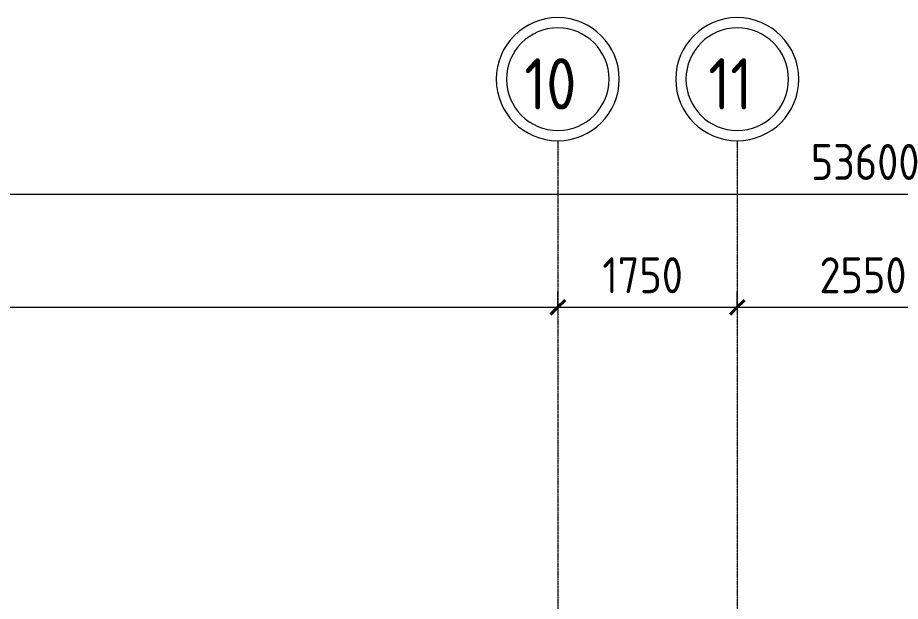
# Model space of a CAD drawing. Header units: millimetres. Extents: x -215207 to 92095, y -30385 to 123050.
# Drawn here: x -181451 to -172845, y 32302 to 37992 of the extents above; entities that cross this region are included whole.
import ezdxf

# ---------------------------------------------------------------- set-up
doc = ezdxf.new("R2010")
doc.units = ezdxf.units.MM
doc.linetypes.add('ADSK_Линия сетки', pattern=[25, 20, -2.5, 0, -2.5])
doc.layers.add('Оси', color=7, linetype='Continuous', lineweight=9)
doc.layers.add('Размеры', color=7, linetype='Continuous', lineweight=9)
doc.styles.add('GOST Common_2', font='GOST_Common.ttf', dxfattribs={"width": 0.9, "height": 90})
doc.styles.add('GOST Common_4', font='GOST_Common.ttf', dxfattribs={"width": 0.9, "height": 3.5})

# ---------------------------------------------------------------- blocks, each defined once
blk = doc.blocks.new('1 этаж 21082025')
at = {"layer": 'Оси', "linetype": 'ADSK_Линия сетки'}
for p, q in [((23750, 5350.6), (23750, -60626.1)), ((25500, 5350.6), (25500, -60626.1))]:
    blk.add_line(p, q, dxfattribs=at)
at = {"layer": 'Оси', "lineweight": 20}
for centre, radius, start, end in [((23750, 5950.6), 600, 0, 180), ((25500, 5950.6), 600, 0, 180), ((23750, 5950.6), 500, 0, 180), ((25500, 5950.6), 500, 0, 180), ((23750, 5950.6), 600, 180, 0), ((23750, 5950.6), 500, 180, 0), ((25500, 5950.6), 600, 180, 0), ((25500, 5950.6), 500, 180, 0)]:
    blk.add_arc(centre, radius, start, end, dxfattribs=at)
at = {"layer": 'Размеры', "lineweight": 20}
for p, q in [((-150, 4831.3), (53750, 4831.3)), ((23750, 3727.1), (23750, 3877.1)), ((23750, 3727.1), (23750, 3877.1)), ((25500, 3727.1), (25500, 3877.1)), ((25500, 3727.1), (25500, 3877.1)), ((-150, 3727.1), (23750, 3727.1)), ((23750, 3727.1), (23750, 3677.1)), ((23750, 3727.1), (25500, 3727.1)), ((23750, 3727.1), (23750, 3677.1)), ((25500, 3727.1), (25500, 3677.1)), ((25500, 3727.1), (28050, 3727.1)), ((25500, 3727.1), (25500, 3677.1))]:
    blk.add_line(p, q, dxfattribs=at)
at = {"layer": 'Размеры', "lineweight": 40}
for p, q in [((23750, 3727.1), (23820.7, 3797.8)), ((23750, 3727.1), (23820.7, 3797.8)), ((25500, 3727.1), (25570.7, 3797.8)), ((25500, 3727.1), (25570.7, 3797.8)), ((23750, 3727.1), (23679.3, 3656.4)), ((23750, 3727.1), (23679.3, 3656.4)), ((25500, 3727.1), (25429.3, 3656.4)), ((25500, 3727.1), (25429.3, 3656.4))]:
    blk.add_line(p, q, dxfattribs=at)
at = {"layer": 'Оси', "style": 'GOST Common_2', "width": 0.9}
for s, p in [('10', (23422.8, 5655.3)), ('11', (25217.3, 5655.3))]:
    blk.add_text(s, height=500, dxfattribs=at).set_placement(p)
at = {"layer": 'Размеры', "style": 'GOST Common_4', "width": 0.9}
for s, p in [('53600', (26216.6, 4968.7)), ('1750', (24184.8, 3864.5)), ('2550', (26302, 3864.5))]:
    blk.add_text(s, height=350, dxfattribs=at).set_placement(p)

msp = doc.modelspace()

# ---------------------------------------------------------------- block references
msp.add_blockref('1 этаж 21082025', (-199934.8, 31441.4))

doc.saveas('drawing.dxf')
